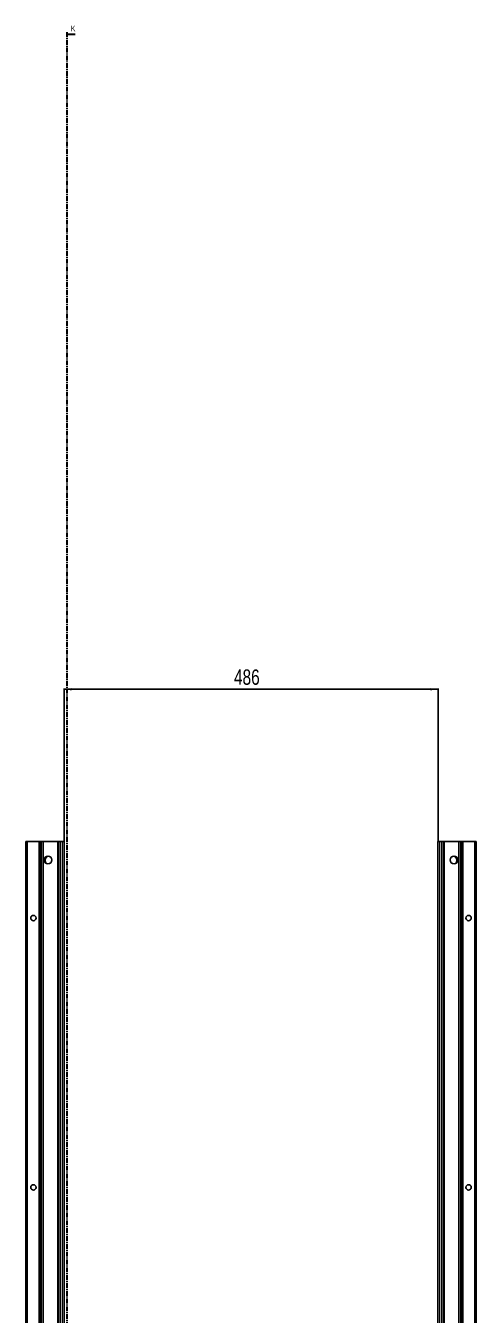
# Model space of a CAD drawing. Header units: millimetres. Extents: x -199 to 2873, y -1847 to 1507.
# Drawn here: x 1193 to 1778, y -168 to 1507 of the extents above; entities that cross this region are included whole.
import ezdxf

# ---------------------------------------------------------------- set-up
doc = ezdxf.new("R2010")
doc.units = ezdxf.units.MM
doc.linetypes.add('CENTER', pattern=[10.16, 6.35, -1.27, 1.27, -1.27])
doc.layers.add('FORMAT', color=7, linetype='Continuous')
doc.styles.add('SLDTEXTSTYLE0', font='TXT', dxfattribs={"width": 0.75})
doc.dimstyles.new('SLDDIMSTYLE0', dxfattribs={"dimtxt": 20, "dimasz": 10, "dimexe": 0, "dimexo": 0.0625, "dimgap": 5, "dimtad": 2, "dimdec": 1, "dimrnd": 1e-09, "dimzin": 12, "dimdsep": 46, "dimtxsty": 'SLDTEXTSTYLE0', "dimsah": 1, "dimcen": 0.09, "dimadec": 0, "dimazin": 3, "dimtfac": 1, "dimtofl": 0, "dimtmove": 0, "dimatfit": 3, "dimfxl": 0, "dimfrac": 2, "dimtolj": 1, "dimtzin": 12, "dimarcsym": 0})

# ---------------------------------------------------------------- blocks, each defined once
blk = doc.blocks.new('_D_4')
at = {"layer": 'FORMAT'}
for p, q in [((1242.6, 447.2), (1242.6, 646)), ((1242.6, 645), (1728.6, 645)), ((1728.6, 447.2), (1728.6, 646))]:
    blk.add_line(p, q, dxfattribs=at)
for points in [[(1242.6, 645), (1252.6, 643.5), (1252.6, 646.5)], [(1728.6, 645), (1718.6, 646.5), (1718.6, 643.5)]]:
    blk.add_solid(points, dxfattribs=at)
at = {"layer": 'FORMAT', "insert": (1463.4, 670.8), "char_height": 20, "attachment_point": 1, "style": 'SLDTEXTSTYLE0'}
blk.add_mtext('486', dxfattribs=at)

msp = doc.modelspace()

# ---------------------------------------------------------------- linework, layer by layer
at = {"color": 7, "linetype": 'CENTER', "lineweight": 35}
msp.add_line((1246.28, 1499.09), (1246.28, -1103.67), dxfattribs=at)
at = {"color": 7, "linetype": 'Continuous', "lineweight": 35}
msp.add_line((1256.92, 1496.09), (1246.28, 1496.09), dxfattribs=at)
at = {"color": 7, "linetype": 'Continuous', "lineweight": 25}
for p, q in [((1192.85, -851.79), (1192.85, 447.21)), ((1192.85, 447.21), (1194.85, 447.21)), ((1194.85, 447.21), (1210.2, 447.21)), ((1210.2, 447.21), (1210.85, 447.21)), ((1210.85, 423.46), (1210.85, 447.21)), ((1210.85, 447.21), (1211.44, 447.21)), ((1211.44, 447.21), (1212.64, 447.21)), ((1212.64, 447.21), (1212.64, -851.79)), ((1212.64, 447.21), (1212.68, 447.21)), ((1212.68, 447.21), (1212.68, -851.79)), ((1212.68, 447.21), (1213.88, 447.21)), ((1213.88, 447.21), (1215.3, 447.21)), ((1215.3, 447.21), (1234.7, 447.21)), ((1234.7, 447.21), (1235.35, 447.21)), ((1235.35, -851.79), (1235.35, 447.21)), ((1235.35, 447.21), (1237.35, 447.21)), ((1237.35, 447.21), (1240.55, 447.21)), ((1240.55, 447.21), (1242.55, 447.21)), ((1242.55, 447.21), (1242.55, -851.79)), ((1728.55, -851.79), (1728.55, 447.21)), ((1728.55, 447.21), (1730.55, 447.21)), ((1733.75, 447.21), (1730.55, 447.21)), ((1733.75, 447.21), (1735.75, 447.21)), ((1735.75, 447.21), (1735.75, -851.79)), ((1735.75, 447.21), (1736.4, 447.21)), ((1755.8, 447.21), (1736.4, 447.21)), ((1755.8, 447.21), (1757.22, 447.21)), ((1758.42, 447.21), (1757.22, 447.21)), ((1758.42, -851.79), (1758.42, 447.21)), ((1758.46, 447.21), (1758.42, 447.21)), ((1758.46, -851.79), (1758.46, 447.21)), ((1759.67, 447.21), (1758.46, 447.21)), ((1759.67, 447.21), (1760.25, 447.21)), ((1760.25, 447.21), (1760.25, 423.46)), ((1760.25, 447.21), (1760.9, 447.21)), ((1776.25, 447.21), (1760.9, 447.21)), ((1776.25, 447.21), (1778.25, 447.21)), ((1778.25, 447.21), (1778.25, -851.79)), ((1210.91, 423.35), (1210.85, 423.46)), ((1210.85, 423.46), (1210.85, 421.96)), ((1210.85, 421.96), (1210.91, 422.06)), ((1210.85, 373.46), (1210.85, 421.96)), ((1210.91, 422.06), (1210.91, 423.35)), ((1220.9, 427.73), (1220.9, 428.14)), ((1750.2, 428.14), (1750.2, 427.73)), ((1760.25, 423.46), (1760.19, 423.35)), ((1760.19, 423.35), (1760.19, 422.06)), ((1760.19, 422.06), (1760.25, 421.96)), ((1760.25, 421.96), (1760.25, 423.46)), ((1760.25, 421.96), (1760.25, 373.46)), ((1210.91, 373.35), (1210.85, 373.46)), ((1210.85, 373.46), (1210.85, 371.96)), ((1210.85, 371.96), (1210.91, 372.06)), ((1210.85, 323.46), (1210.85, 371.96)), ((1210.91, 372.06), (1210.91, 373.35)), ((1760.25, 373.46), (1760.19, 373.35)), ((1760.19, 373.35), (1760.19, 372.06)), ((1760.19, 372.06), (1760.25, 371.96)), ((1760.25, 371.96), (1760.25, 373.46)), ((1760.25, 371.96), (1760.25, 323.46)), ((1210.91, 323.35), (1210.85, 323.46)), ((1210.85, 323.46), (1210.85, 321.96)), ((1210.85, 321.96), (1210.91, 322.06)), ((1210.85, 273.46), (1210.85, 321.96)), ((1210.91, 322.06), (1210.91, 323.35)), ((1760.25, 323.46), (1760.19, 323.35)), ((1760.19, 323.35), (1760.19, 322.06)), ((1760.19, 322.06), (1760.25, 321.96)), ((1760.25, 321.96), (1760.25, 323.46)), ((1760.25, 321.96), (1760.25, 273.46)), ((1210.91, 273.35), (1210.85, 273.46)), ((1210.85, 273.46), (1210.85, 271.96)), ((1210.85, 271.96), (1210.91, 272.06)), ((1210.85, 223.46), (1210.85, 271.96)), ((1210.91, 272.06), (1210.91, 273.35)), ((1760.25, 273.46), (1760.19, 273.35)), ((1760.19, 273.35), (1760.19, 272.06)), ((1760.19, 272.06), (1760.25, 271.96)), ((1760.25, 271.96), (1760.25, 273.46)), ((1760.25, 271.96), (1760.25, 223.46)), ((1210.91, 223.35), (1210.85, 223.46)), ((1210.85, 223.46), (1210.85, 221.96)), ((1210.85, 221.96), (1210.91, 222.06)), ((1210.85, 173.46), (1210.85, 221.96)), ((1210.91, 222.06), (1210.91, 223.35)), ((1760.25, 223.46), (1760.19, 223.35)), ((1760.19, 223.35), (1760.19, 222.06)), ((1760.19, 222.06), (1760.25, 221.96)), ((1760.25, 221.96), (1760.25, 223.46)), ((1760.25, 221.96), (1760.25, 173.46)), ((1210.91, 173.35), (1210.85, 173.46)), ((1210.85, 173.46), (1210.85, 171.96)), ((1210.85, 171.96), (1210.91, 172.06)), ((1210.85, 123.46), (1210.85, 171.96)), ((1210.91, 172.06), (1210.91, 173.35)), ((1760.25, 173.46), (1760.19, 173.35)), ((1760.19, 173.35), (1760.19, 172.06)), ((1760.19, 172.06), (1760.25, 171.96)), ((1760.25, 171.96), (1760.25, 173.46)), ((1760.25, 171.96), (1760.25, 123.46)), ((1210.91, 123.35), (1210.85, 123.46)), ((1210.85, 123.46), (1210.85, 121.96)), ((1210.85, 121.96), (1210.91, 122.06)), ((1210.85, 73.46), (1210.85, 121.96)), ((1210.91, 122.06), (1210.91, 123.35)), ((1760.25, 123.46), (1760.19, 123.35)), ((1760.19, 123.35), (1760.19, 122.06)), ((1760.19, 122.06), (1760.25, 121.96)), ((1760.25, 121.96), (1760.25, 123.46)), ((1760.25, 121.96), (1760.25, 73.46)), ((1210.91, 73.35), (1210.85, 73.46)), ((1210.85, 73.46), (1210.85, 71.96)), ((1210.85, 71.96), (1210.91, 72.06)), ((1210.85, 23.46), (1210.85, 71.96)), ((1210.91, 72.06), (1210.91, 73.35)), ((1760.25, 73.46), (1760.19, 73.35)), ((1760.19, 73.35), (1760.19, 72.06)), ((1760.19, 72.06), (1760.25, 71.96)), ((1760.25, 71.96), (1760.25, 73.46)), ((1760.25, 71.96), (1760.25, 23.46)), ((1210.91, 23.35), (1210.85, 23.46)), ((1210.85, 23.46), (1210.85, 21.96)), ((1210.85, 21.96), (1210.91, 22.06)), ((1210.85, -26.54), (1210.85, 21.96)), ((1210.91, 22.06), (1210.91, 23.35)), ((1760.25, 23.46), (1760.19, 23.35)), ((1760.19, 23.35), (1760.19, 22.06)), ((1760.19, 22.06), (1760.25, 21.96)), ((1760.25, 21.96), (1760.25, 23.46)), ((1760.25, 21.96), (1760.25, -26.54)), ((1210.91, -26.65), (1210.85, -26.54)), ((1210.85, -26.54), (1210.85, -28.04)), ((1210.85, -28.04), (1210.91, -27.94)), ((1210.85, -76.54), (1210.85, -28.04)), ((1210.91, -27.94), (1210.91, -26.65)), ((1760.25, -26.54), (1760.19, -26.65)), ((1760.19, -26.65), (1760.19, -27.94)), ((1760.19, -27.94), (1760.25, -28.04)), ((1760.25, -28.04), (1760.25, -26.54)), ((1760.25, -28.04), (1760.25, -76.54)), ((1210.91, -76.65), (1210.85, -76.54)), ((1210.85, -76.54), (1210.85, -78.04)), ((1210.85, -78.04), (1210.91, -77.94)), ((1210.85, -126.54), (1210.85, -78.04)), ((1210.91, -77.94), (1210.91, -76.65)), ((1760.25, -76.54), (1760.19, -76.65)), ((1760.19, -76.65), (1760.19, -77.94)), ((1760.19, -77.94), (1760.25, -78.04)), ((1760.25, -78.04), (1760.25, -76.54)), ((1760.25, -78.04), (1760.25, -126.54)), ((1210.91, -126.65), (1210.85, -126.54)), ((1210.85, -126.54), (1210.85, -128.04)), ((1210.85, -128.04), (1210.91, -127.94)), ((1210.85, -176.54), (1210.85, -128.04)), ((1210.91, -127.94), (1210.91, -126.65)), ((1760.25, -126.54), (1760.19, -126.65)), ((1760.19, -126.65), (1760.19, -127.94)), ((1760.19, -127.94), (1760.25, -128.04)), ((1760.25, -128.04), (1760.25, -126.54)), ((1760.25, -128.04), (1760.25, -176.54))]:
    msp.add_line(p, q, dxfattribs=at)
at = {"color": 8, "linetype": 'Continuous', "lineweight": 18}
for p, q in [((1194.85, 447.21), (1194.85, -851.79)), ((1210.2, -851.79), (1210.2, 447.21)), ((1211.44, 447.21), (1211.44, -851.79)), ((1213.88, -851.79), (1213.88, 447.21)), ((1215.3, 447.21), (1215.3, -851.79)), ((1234.7, -851.79), (1234.7, 447.21)), ((1237.35, 447.21), (1237.35, -851.79)), ((1240.55, -851.79), (1240.55, 447.21)), ((1730.55, 447.21), (1730.55, -851.79)), ((1733.75, -851.79), (1733.75, 447.21)), ((1736.4, 447.21), (1736.4, -851.79)), ((1755.8, -851.79), (1755.8, 447.21)), ((1757.22, 447.21), (1757.22, -851.79)), ((1759.67, -851.79), (1759.67, 447.21)), ((1760.9, 447.21), (1760.9, -851.79)), ((1776.25, -851.79), (1776.25, 447.21))]:
    msp.add_line(p, q, dxfattribs=at)
at = {"color": 7, "linetype": 'Continuous', "lineweight": 25}
for centre, radius in [((1221.7, 423.21), 5), ((1749.4, 423.21), 5), ((1202.75, 347.71), 3.5), ((1768.35, 347.71), 3.5), ((1202.75, -2.29), 3.5), ((1768.35, -2.29), 3.5)]:
    msp.add_circle(centre, radius, dxfattribs=at)
for centre, radius, start, end in [((1223.2, 422.71), 5.25, 119.14074, 233.81086), ((1220.4, 427.73), 0.5, 299.14074, 0), ((1750.7, 427.73), 0.5, 180, 240.85926), ((1747.9, 422.71), 5.25, 306.18911, 60.85926)]:
    msp.add_arc(centre, radius, start, end, dxfattribs=at)
at = {"color": 7, "linetype": 'Continuous', "lineweight": 35}
msp.add_solid([(1246.28, 1496.09), (1253.28, 1494.97), (1253.28, 1497.21)], dxfattribs=at)

# ---------------------------------------------------------------- texts
at = {"color": 7, "linetype": 'Continuous', "insert": (1251.39, 1507.2), "char_height": 7, "attachment_point": 1, "style": 'SLDTEXTSTYLE0'}
msp.add_mtext('K', dxfattribs=at)

# ---------------------------------------------------------------- dimensions: what is measured, and where the dimension line sits
at = {"layer": 'FORMAT'}
dim = msp.add_linear_dim(base=(1728.55, 645), p1=(1242.55, 447.21), p2=(1728.55, 447.21), angle=0, dimstyle='SLDDIMSTYLE0', dxfattribs=at)
dim.commit()
dim.dimension.update_dxf_attribs({"geometry": '_D_4', "text_midpoint": (1485.55, 645), "dimtype": 160})

doc.saveas('drawing.dxf')
